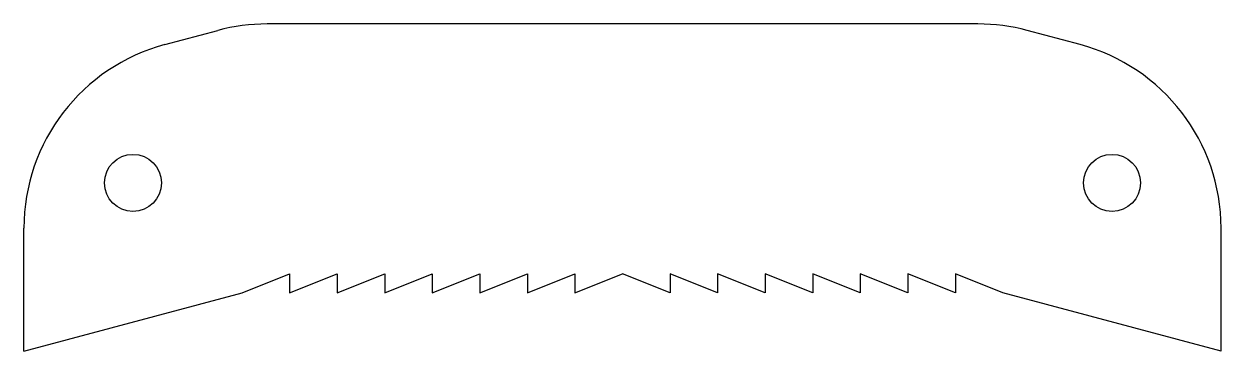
# Model space of a CAD drawing. Header units: millimetres. Extents: x -51.5 to 11.5, y 4.4 to 21.6.
import ezdxf

# ---------------------------------------------------------------- set-up
doc = ezdxf.new("R2010")
doc.units = ezdxf.units.MM

msp = doc.modelspace()

# ---------------------------------------------------------------- linework, layer by layer
at = {"color": 7, "linetype": 'Continuous', "lineweight": 25}
for p, q in [((-1.317, 21.607), (-38.683, 21.607)), ((-44.053, 20.522), (-41.272, 21.267)), ((4.053, 20.522), (1.272, 21.267)), ((-51.464, 4.393), (-51.464, 10.862)), ((11.464, 4.393), (11.464, 10.862)), ((-40, 7.465), (-37.5, 8.465)), ((-37.5, 7.465), (-35, 8.465)), ((-37.5, 8.465), (-37.5, 7.465)), ((-35, 7.465), (-32.5, 8.465)), ((-35, 8.465), (-35, 7.465)), ((-32.5, 7.465), (-30, 8.465)), ((-32.5, 8.465), (-32.5, 7.465)), ((-30, 7.465), (-27.5, 8.465)), ((-30, 8.465), (-30, 7.465)), ((-27.5, 7.465), (-25, 8.465)), ((-27.5, 8.465), (-27.5, 7.465)), ((-25, 7.465), (-22.5, 8.465)), ((-25, 8.465), (-25, 7.465)), ((-22.5, 7.465), (-20, 8.465)), ((-22.5, 8.465), (-22.5, 7.465)), ((-17.5, 7.465), (-20, 8.465)), ((-15, 7.465), (-17.5, 8.465)), ((-17.5, 8.465), (-17.5, 7.465)), ((-12.5, 7.465), (-15, 8.465)), ((-15, 8.465), (-15, 7.465)), ((-10, 7.465), (-12.5, 8.465)), ((-12.5, 8.465), (-12.5, 7.465)), ((-7.5, 7.465), (-10, 8.465)), ((-10, 8.465), (-10, 7.465)), ((-5, 7.465), (-7.5, 8.465)), ((-7.5, 8.465), (-7.5, 7.465)), ((-2.5, 7.465), (-5, 8.465)), ((-5, 8.465), (-5, 7.465)), ((0, 7.465), (-2.5, 8.465)), ((-2.5, 8.465), (-2.5, 7.465)), ((-51.464, 4.393), (-40, 7.465)), ((11.464, 4.393), (0, 7.465))]:
    msp.add_line(p, q, dxfattribs=at)
for centre in [(-45.732, 13.241), (5.732, 13.241)]:
    msp.add_circle(centre, 1.5, dxfattribs=at)
for centre, start, end in [((-38.683, 11.607), 90, 105), ((-1.317, 11.607), 75, 90), ((-41.464, 10.862), 105, 180), ((1.464, 10.862), 0, 75)]:
    msp.add_arc(centre, 10, start, end, dxfattribs=at)

doc.saveas('drawing.dxf')
